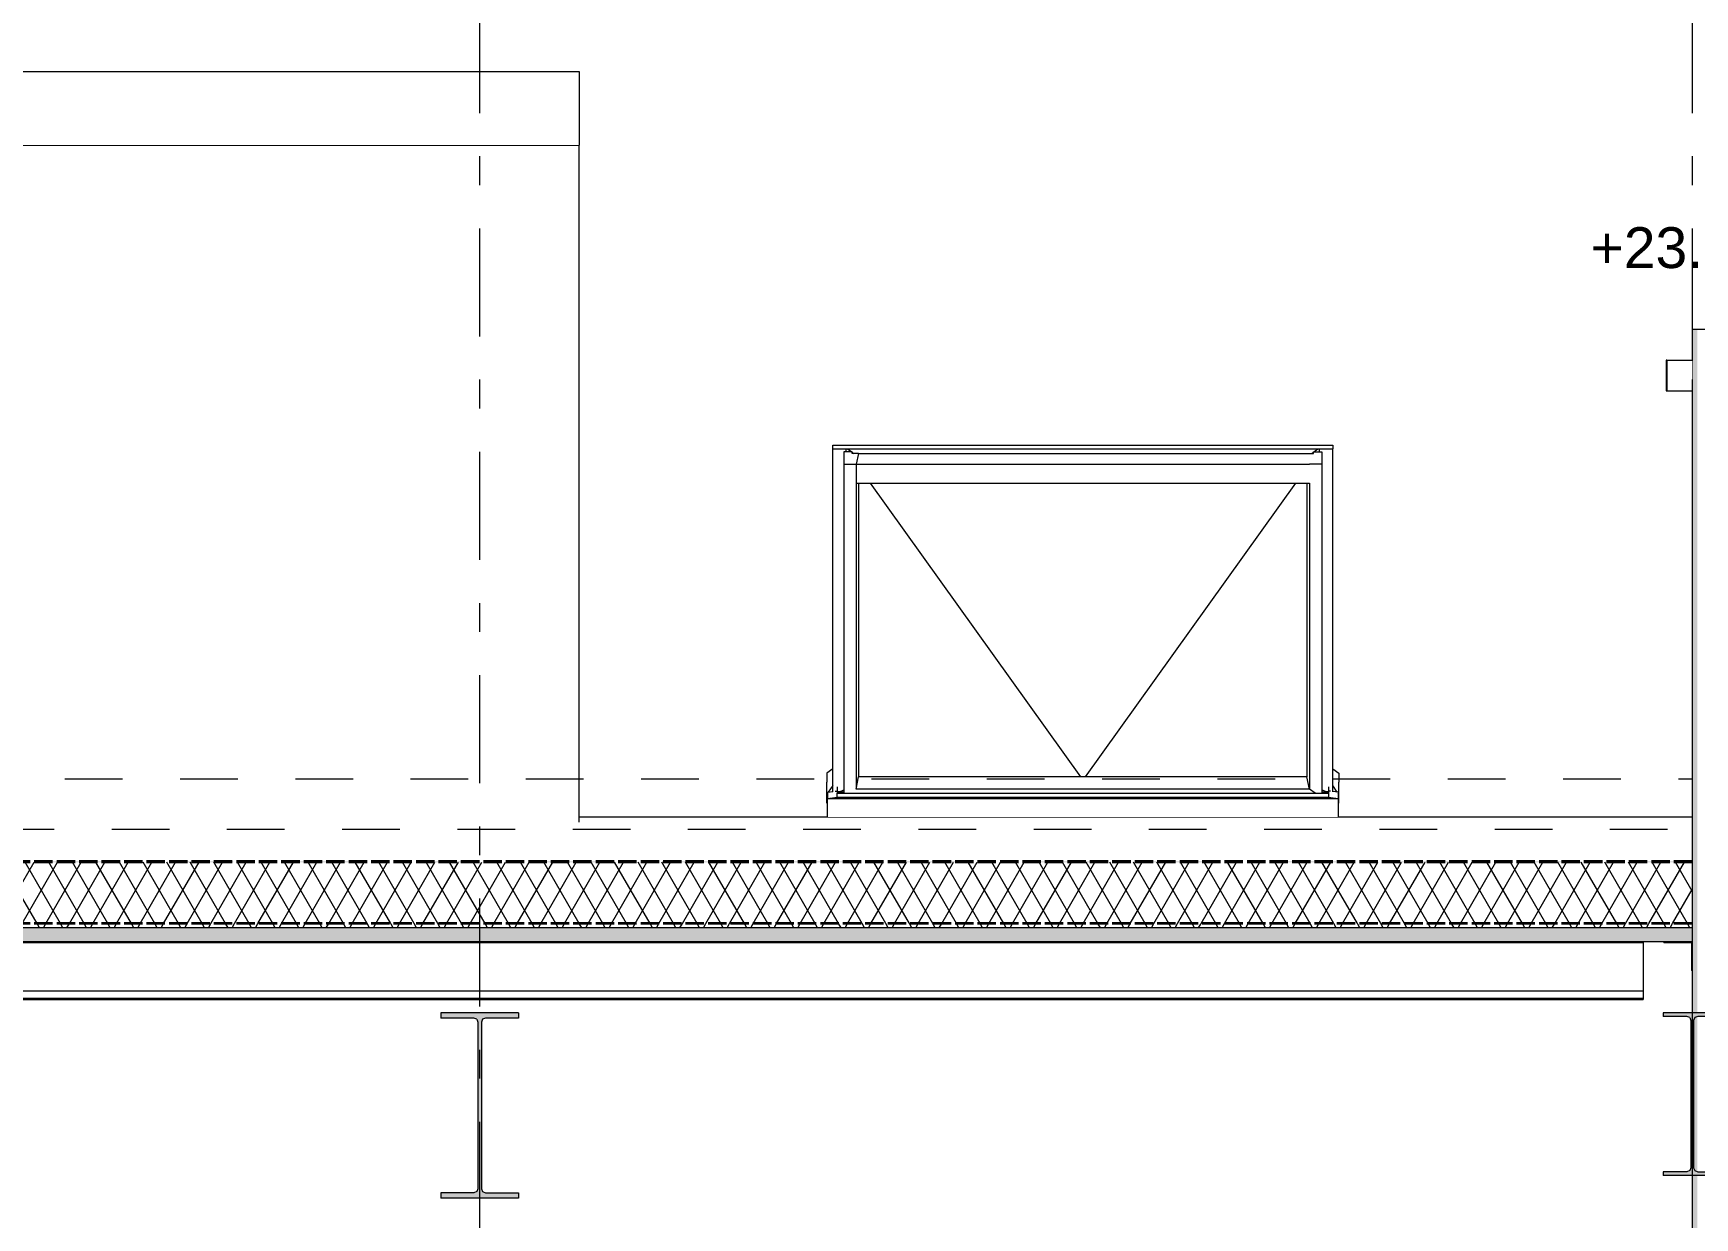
# Model space of a CAD drawing. Header units: millimetres. Extents: x -48147 to 1417267, y -496296 to 18123.
# Drawn here: x 1404883 to 1408952, y -476025 to -473125 of the extents above; entities that cross this region are included whole.
import ezdxf
from ezdxf.enums import TextEntityAlignment as Align

# ---------------------------------------------------------------- set-up
doc = ezdxf.new("R2010")
doc.units = ezdxf.units.MM
doc.header["$MEASUREMENT"] = 0
for name, pattern in [('Dashed', [2822.222233, 1411.111116, -1411.111116]), ('Double Dashed', [546.805537, 264.583325, -105.833328, 70.555556, -105.833328]), ('Hidden Line', [55, 45, -10]), ('Wipeout_Contour', [1000, 0, -1000])]:
    doc.linetypes.add(name, pattern=pattern)
for name, color, linetype, lineweight, true_color in [('0_Pen_No__105', 7, 'Continuous', 15, 0xa6a6a6), ('New_A-15-MG_Structural_Grid_Phase_2_Pen_No__222', 7, 'Continuous', 13, 0x65af33), ('New_A-20-M_Roof_Pen_No__149', 7, 'Continuous', 0, 0x2a2a2a), ('New_A-20-M_Roof_Pen_No__162', 7, 'Continuous', 0, 0xe47200), ('New_A-20-M_Roof_Pen_No__63', 7, 'Continuous', 20, 0x606060), ('New_A-20-M_Roof_Pen_No__81', 7, 'Continuous', 20, 0x6a6a6a), ('New_A-25-M_Wall_Ext_Pen_No__107', 7, 'Continuous', 15, 0xa6a6a6)]:
    doc.layers.add(name, color=color, linetype=linetype, lineweight=lineweight, true_color=true_color)
for name, color, linetype, lineweight in [('A-25-M_Wall_Int_Pen_No__2', 8, 'Continuous', 15), ('New_A-20-M_Floor_Slab_Pen_No__87', 8, 'Continuous', 20), ('New_A-20-M_Roof_Pen_No__193', 7, 'Continuous', 18), ('New_A-20-M_Roof_Pen_No__195', 7, 'Continuous', 35), ('New_A-20-M_Roof_Pen_No__4', 7, 'Continuous', 20), ('New_A-20-M_Roof_Pen_No__85', 8, 'Continuous', 20), ('New_A-20-M_Roof_Pen_No__92', 8, 'Continuous', 13), ('New_A-25-M_Wall_Ext_Pen_No__1', 7, 'Continuous', 13), ('New_A-95-D_Dim_Grid.Dim_Pen_No__1', 7, 'Continuous', 13), ('S-280-M_STRUCT_FRAME.IFC Import_Pen_No__1', 7, 'Continuous', 13), ('S-280-M_STRUCT_FRAME.IFC Import_Pen_No__160', 5, 'Continuous', 200), ('S-280-M_STRUCT_FRAME.IFC Import_Pen_No__90', 8, 'Continuous', 20)]:
    doc.layers.add(name, color=color, linetype=linetype, lineweight=lineweight)
for name, color, linetype in [('New_A-15-MG_Structural_Grid_Phase_2', 7, 'Continuous'), ('New_A-20-M_Floor_Slab', 7, 'Continuous'), ('New_A-20-M_Roof', 7, 'Continuous'), ('New_A-25-M_Wall_Ext', 7, 'Continuous'), ('New_A-95-D_Dim_Grid.Dim', 7, 'Continuous'), ('S-280-M_STRUCT_FRAME.IFC Import', 7, 'Continuous')]:
    doc.layers.add(name, color=color, linetype=linetype)
doc.styles.add('GENERATED_STYLE_1', font='')
doc.styles.add('GENERATED_STYLE_2', font='')
doc.styles.get('GENERATED_STYLE_1').set_extended_font_data('Arial')
doc.styles.get('GENERATED_STYLE_2').set_extended_font_data('Swis721 BT')
pattern_1 = [(60, (1376122.47, -491272.82), (-43.30127, 25), []), (120, (1376122.47, -491272.82), (43.30127, 25), [])]

# ---------------------------------------------------------------- blocks, each defined once
blk = doc.blocks.new('Section Elem_1_2', base_point=(1376122.5, -491272.8))
at = {"layer": 'New_A-25-M_Wall_Ext_Pen_No__107', "linetype": 'Continuous'}
blk.add_hatch(color=256, dxfattribs=at).paths.add_polyline_path([(1408958.4, -473849.6), (1408945.9, -473849.6), (1408945.9, -476072.8), (1408958.4, -476072.8)])
at = {"layer": 'New_A-25-M_Wall_Ext_Pen_No__1', "linetype": 'Continuous'}
for p, q in [((1408945.9, -473849.6), (1408945.9, -475152.2)), ((1408945.9, -475314.3), (1408945.9, -475349.3)), ((1408945.9, -475349.3), (1408945.9, -476072.8))]:
    blk.add_line(p, q, dxfattribs=at)
at = {"layer": 'New_A-25-M_Wall_Ext_Pen_No__1', "linetype": 'Continuous', "flags": 128}
blk.add_lwpolyline([(1409290.9, -473849.6), (1409286.4, -473849.6), (1409126.4, -473849.6), (1409120.4, -473849.6), (1409108.4, -473849.6), (1409105.4, -473849.6), (1408961.4, -473849.6), (1408958.4, -473849.6), (1408945.9, -473849.6)], dxfattribs=at)
blk = doc.blocks.new('Section Elem_180_2', base_point=(1376122.5, -491272.8))
at = {"color": 254, "linetype": 'Wipeout_Contour', "lineweight": 0, "ltscale": 11853100.42725727}
blk.add_wipeout([(1402756.3, -474207.4), (1402900.3, -474207.4), (1402900.3, -474282.2), (1402887.8, -474282.2), (1402887.8, -475055.7), (1406220.3, -475055.7), (1406220.3, -473398.3), (1402756.3, -473398.3)], dxfattribs=at).dxf.layer = 'New_A-20-M_Floor_Slab'
at = {"layer": 'New_A-20-M_Floor_Slab_Pen_No__87', "linetype": 'Continuous'}
for p, q in [((1402756.3, -473398.3), (1402756.3, -474207.4)), ((1402756.3, -473398.3), (1406220.3, -473398.3)), ((1406220.3, -475055.7), (1406220.3, -473398.3))]:
    blk.add_line(p, q, dxfattribs=at)
blk = doc.blocks.new('Section Elem_181_2', base_point=(1376122.5, -491272.8))
at = {"color": 254, "linetype": 'Wipeout_Contour', "lineweight": 0, "ltscale": 5928383.661750766}
blk.add_wipeout([(1402756.3, -473217.9), (1402756.3, -473398.3), (1406220.3, -473398.3), (1406220.3, -473217.9)], dxfattribs=at).dxf.layer = 'New_A-20-M_Roof'
at = {"layer": 'New_A-20-M_Roof_Pen_No__92', "linetype": 'Continuous'}
for p, q in [((1402756.3, -473217.9), (1406220.3, -473217.9)), ((1402756.3, -473398.3), (1402756.3, -473217.9)), ((1406220.3, -473217.9), (1406220.3, -473398.3))]:
    blk.add_line(p, q, dxfattribs=at)
blk = doc.blocks.new('*X301', base_point=(1376122.5, -491272.8))
at = {"layer": 'New_A-20-M_Roof_Pen_No__162', "linetype": 'Continuous'}
for points in [[(1405073.3, -475152.2), (1404923.3, -475152.2), (1404923.3, -475154.2), (1405073.3, -475154.2)], [(1405373.3, -475152.2), (1405223.3, -475152.2), (1405223.3, -475154.2), (1405373.3, -475154.2)], [(1405673.3, -475152.2), (1405523.3, -475152.2), (1405523.3, -475154.2), (1405673.3, -475154.2)], [(1405973.3, -475152.2), (1405823.3, -475152.2), (1405823.3, -475154.2), (1405973.3, -475154.2)], [(1406273.3, -475152.2), (1406123.3, -475152.2), (1406123.3, -475154.2), (1406273.3, -475154.2)], [(1406573.3, -475152.2), (1406423.3, -475152.2), (1406423.3, -475154.2), (1406573.3, -475154.2)], [(1406873.3, -475152.2), (1406723.3, -475152.2), (1406723.3, -475154.2), (1406873.3, -475154.2)], [(1407173.3, -475152.2), (1407023.3, -475152.2), (1407023.3, -475154.2), (1407173.3, -475154.2)], [(1407473.3, -475152.2), (1407323.3, -475152.2), (1407323.3, -475154.2), (1407473.3, -475154.2)], [(1407773.3, -475152.2), (1407623.3, -475152.2), (1407623.3, -475154.2), (1407773.3, -475154.2)], [(1408073.3, -475152.2), (1407923.3, -475152.2), (1407923.3, -475154.2), (1408073.3, -475154.2)], [(1408373.3, -475152.2), (1408223.3, -475152.2), (1408223.3, -475154.2), (1408373.3, -475154.2)], [(1408673.3, -475152.2), (1408523.3, -475152.2), (1408523.3, -475154.2), (1408673.3, -475154.2)], [(1408945.9, -475152.2), (1408823.3, -475152.2), (1408823.3, -475154.2), (1408945.9, -475154.2)]]:
    blk.add_hatch(color=256, dxfattribs=at).paths.add_polyline_path(points)
blk = doc.blocks.new('Section Elem_273_2', base_point=(1376122.5, -491272.8))
at = {"layer": 'New_A-20-M_Roof_Pen_No__4', "linetype": 'Continuous'}
for p, q in [((1408876.1, -475349.3), (1403735.2, -475349.3)), ((1408945.9, -475349.3), (1408876.1, -475349.3))]:
    blk.add_line(p, q, dxfattribs=at)
at = {"layer": 'New_A-20-M_Roof_Pen_No__92', "linetype": 'Continuous'}
blk.add_line((1406220.3, -475043.3), (1408945.9, -475043.3), dxfattribs=at)
at = {"color": 254, "linetype": 'Wipeout_Contour', "lineweight": 0, "ltscale": 5903494.911022261}
blk.add_wipeout([(1408945.9, -475154.2), (1408945.9, -475152.2), (1385633.6, -475152.2), (1385633.6, -475154.2)], dxfattribs=at).dxf.layer = 'New_A-20-M_Roof'
at = {"layer": 'New_A-20-M_Roof'}
blk.add_blockref('*X301', (1376122.5, -491272.8), dxfattribs=at)
at = {"color": 254, "linetype": 'Wipeout_Contour', "lineweight": 0, "ltscale": 5903592.810016843}
blk.add_wipeout([(1408945.9, -475304.3), (1408945.9, -475154.2), (1385633.6, -475154.2), (1385633.6, -475304.3)], dxfattribs=at).dxf.layer = 'New_A-20-M_Roof'
at = {"layer": 'New_A-20-M_Roof_Pen_No__85', "linetype": 'Continuous'}
h = blk.add_hatch(dxfattribs=at)
h.set_pattern_fill('Batt_Insulation_0002', color=256, style=0, pattern_type=2)
h.set_pattern_definition(pattern_1)
h.paths.add_polyline_path([(1408945.9, -475304.3), (1408945.9, -475154.2), (1385633.6, -475154.2), (1385633.6, -475304.3)])
at = {"layer": 'New_A-20-M_Roof_Pen_No__195', "linetype": 'Hidden Line'}
for p, q in [((1408945.9, -475152.2), (1385633.6, -475152.2)), ((1408945.9, -475154.2), (1385633.6, -475154.2))]:
    blk.add_line(p, q, dxfattribs=at)
at = {"color": 254, "linetype": 'Wipeout_Contour', "lineweight": 0, "ltscale": 5903695.862695197}
blk.add_wipeout([(1408945.9, -475314.3), (1408945.9, -475304.3), (1385633.6, -475304.3), (1385633.6, -475314.3)], dxfattribs=at).dxf.layer = 'New_A-20-M_Roof'
at = {"layer": 'New_A-20-M_Roof_Pen_No__81', "linetype": 'Continuous', "lineweight": 0, "true_color": 0x353535}
blk.add_hatch(color=250, dxfattribs=at).paths.add_polyline_path([(1385633.6, -475349.3), (1408945.9, -475349.3), (1408945.9, -475314.3), (1385633.6, -475314.3)])
at = {"layer": 'New_A-20-M_Roof_Pen_No__85', "linetype": 'Continuous'}
h = blk.add_hatch(dxfattribs=at)
h.set_pattern_fill('Batt_Insulation_0002', color=256, style=0, pattern_type=2)
h.set_pattern_definition(pattern_1)
h.paths.add_polyline_path([(1408945.9, -475314.3), (1408945.9, -475304.3), (1385633.6, -475304.3), (1385633.6, -475314.3)])
at = {"layer": 'New_A-20-M_Roof_Pen_No__149', "linetype": 'Continuous'}
blk.add_line((1408945.9, -475314.3), (1385633.6, -475314.3), dxfattribs=at)
at = {"layer": 'New_A-20-M_Roof_Pen_No__193', "linetype": 'Continuous', "flags": 128}
blk.add_lwpolyline([(1408945.9, -475152.2), (1408945.9, -475154.2), (1408945.9, -475304.3), (1408945.9, -475314.3)], dxfattribs=at)
at = {"layer": 'New_A-20-M_Roof_Pen_No__195', "linetype": 'Hidden Line'}
blk.add_line((1408945.9, -475304.3), (1385633.6, -475304.3), dxfattribs=at)
blk = doc.blocks.new('Section Elem_286_2', base_point=(1376122.5, -491272.8))
at = {"color": 254, "linetype": 'Wipeout_Contour', "lineweight": 0, "ltscale": 5939506.294667742}
blk.add_wipeout([(1406852.1, -474981.9), (1406852.1, -474985.1), (1406863.6, -474985.1), (1406863.6, -474982.1)], dxfattribs=at).dxf.layer = 'New_A-20-M_Roof'
at = {"color": 254, "linetype": 'Wipeout_Contour', "lineweight": 0, "ltscale": 5944022.291420233}
blk.add_wipeout([(1408043.6, -474985.1), (1408055.2, -474985.1), (1408055.2, -474981.9), (1408043.6, -474982.1)], dxfattribs=at).dxf.layer = 'New_A-20-M_Roof'
at = {"color": 254, "linetype": 'Wipeout_Contour', "lineweight": 0, "ltscale": 5939537.701144937}
blk.add_wipeout([(1406863.6, -474985.1), (1406868.6, -474985.1), (1406868.6, -474982.1), (1406863.6, -474982.1)], dxfattribs=at).dxf.layer = 'New_A-20-M_Roof'
at = {"color": 254, "linetype": 'Wipeout_Contour', "lineweight": 0, "ltscale": 5943990.945503393}
blk.add_wipeout([(1408043.6, -474982.1), (1408038.6, -474982.1), (1408038.6, -474985.1), (1408043.6, -474985.1)], dxfattribs=at).dxf.layer = 'New_A-20-M_Roof'
at = {"color": 254, "linetype": 'Wipeout_Contour', "lineweight": 0, "ltscale": 7424395.056106592}
blk.add_wipeout([(1406852.1, -474981.9), (1406863.6, -474982.1), (1406868.6, -474982.1), (1406868.6, -474981.8), (1406852.1, -474981.8)], dxfattribs=at).dxf.layer = 'New_A-20-M_Roof'
at = {"color": 254, "linetype": 'Wipeout_Contour', "lineweight": 0, "ltscale": 7430010.528657021}
blk.add_wipeout([(1408038.6, -474982.1), (1408043.6, -474982.1), (1408055.2, -474981.9), (1408055.2, -474981.8), (1408038.6, -474981.8)], dxfattribs=at).dxf.layer = 'New_A-20-M_Roof'
at = {"color": 254, "linetype": 'Wipeout_Contour', "lineweight": 0, "ltscale": 10394032.51093535}
blk.add_wipeout([(1406828.6, -474998.4), (1406852.1, -474995.1), (1406852.1, -474979.8), (1406847.3, -474980.4), (1406841.6, -474981.2), (1406841.6, -474981.1), (1406828.6, -474982.8)], dxfattribs=at).dxf.layer = 'New_A-20-M_Roof'
at = {"color": 254, "linetype": 'Wipeout_Contour', "lineweight": 0, "ltscale": 10402150.48583994}
blk.add_wipeout([(1408055.2, -474995.1), (1408078.6, -474998.4), (1408078.6, -474982.8), (1408065.6, -474981.1), (1408065.6, -474981.2), (1408060, -474980.4), (1408055.2, -474979.8)], dxfattribs=at).dxf.layer = 'New_A-20-M_Roof'
at = {"color": 254, "linetype": 'Wipeout_Contour', "lineweight": 0, "ltscale": 5941811.955859516}
blk.add_wipeout([(1406828.6, -474998.4), (1406828.6, -475043.3), (1408078.6, -475043.3), (1408078.6, -474998.4)], dxfattribs=at).dxf.layer = 'New_A-20-M_Roof'
at = {"color": 254, "linetype": 'Wipeout_Contour', "lineweight": 0, "ltscale": 5941781.125965971}
blk.add_wipeout([(1406828.6, -474998.4), (1408078.6, -474998.4), (1408055.2, -474995.1), (1406852.1, -474995.1)], dxfattribs=at).dxf.layer = 'New_A-20-M_Roof'
at = {"color": 254, "linetype": 'Wipeout_Contour', "lineweight": 0, "ltscale": 5941772.622378478}
blk.add_wipeout([(1406852.1, -474985.1), (1406852.1, -474995.1), (1408055.2, -474995.1), (1408055.2, -474985.1)], dxfattribs=at).dxf.layer = 'New_A-20-M_Roof'
at = {"color": 254, "linetype": 'Wipeout_Contour', "lineweight": 0, "ltscale": 5939172.762548276}
blk.add_wipeout([(1406904.6, -474225.7), (1406898.6, -474225.7), (1406898.6, -474975.5), (1406904.6, -474944.8)], dxfattribs=at).dxf.layer = 'New_A-20-M_Roof'
at = {"color": 254, "linetype": 'Wipeout_Contour', "lineweight": 0, "ltscale": 5943357.26889642}
blk.add_wipeout([(1408008.6, -474225.7), (1408002.6, -474225.7), (1408002.6, -474944.8), (1408008.6, -474975.5)], dxfattribs=at).dxf.layer = 'New_A-20-M_Roof'
at = {"color": 254, "linetype": 'Wipeout_Contour', "lineweight": 0, "ltscale": 7423990.845200769}
blk.add_wipeout([(1406898.6, -474179.6), (1406868.6, -474179.6), (1406868.6, -474985.1), (1406885, -474985.1), (1406898.6, -474975.5)], dxfattribs=at).dxf.layer = 'New_A-20-M_Roof'
at = {"color": 254, "linetype": 'Wipeout_Contour', "lineweight": 0, "ltscale": 7429389.509817423}
blk.add_wipeout([(1408038.6, -474179.6), (1408008.6, -474179.6), (1408008.6, -474975.5), (1408022.3, -474985.1), (1408038.6, -474985.1)], dxfattribs=at).dxf.layer = 'New_A-20-M_Roof'
at = {"color": 254, "linetype": 'Wipeout_Contour', "lineweight": 0, "ltscale": 8907843.049562825}
blk.add_wipeout([(1406898.6, -474179.6), (1406904.6, -474153.1), (1406888.6, -474153.1), (1406888.6, -474149.5), (1406868.6, -474149.5), (1406868.6, -474179.6)], dxfattribs=at).dxf.layer = 'New_A-20-M_Roof'
at = {"color": 254, "linetype": 'Wipeout_Contour', "lineweight": 0, "ltscale": 8914294.658109961}
blk.add_wipeout([(1408008.6, -474179.6), (1408038.6, -474179.6), (1408038.6, -474149.5), (1408018.6, -474149.5), (1408018.6, -474153.1), (1408002.6, -474153.1)], dxfattribs=at).dxf.layer = 'New_A-20-M_Roof'
at = {"color": 254, "linetype": 'Wipeout_Contour', "lineweight": 0, "ltscale": 5941734.40250339}
blk.add_wipeout([(1408002.6, -474944.8), (1406904.6, -474944.8), (1406898.6, -474975.5), (1408008.6, -474975.5)], dxfattribs=at).dxf.layer = 'New_A-20-M_Roof'
at = {"color": 254, "linetype": 'Wipeout_Contour', "lineweight": 0, "ltscale": 5940766.230895475}
blk.add_wipeout([(1406898.6, -474179.6), (1406898.6, -474225.7), (1408008.6, -474225.7), (1408008.6, -474179.6)], dxfattribs=at).dxf.layer = 'New_A-20-M_Roof'
at = {"color": 254, "linetype": 'Wipeout_Contour', "lineweight": 0, "ltscale": 5941760.12209069}
blk.add_wipeout([(1406898.6, -474975.5), (1406885, -474985.1), (1408022.3, -474985.1), (1408008.6, -474975.5)], dxfattribs=at).dxf.layer = 'New_A-20-M_Roof'
at = {"layer": 'New_A-20-M_Roof_Pen_No__63', "linetype": 'Continuous'}
blk.add_line((1408008.6, -474975.5), (1406898.6, -474975.5), dxfattribs=at)
at = {"color": 254, "linetype": 'Wipeout_Contour', "lineweight": 0, "ltscale": 14847688.42570511}
blk.add_wipeout([(1406874.1, -474142.3), (1406841.6, -474142.3), (1406841.6, -474981.2), (1406847.3, -474980.4), (1406852.1, -474979.8), (1406852.1, -474981.8), (1406858.1, -474981.8), (1406868.6, -474976.5), (1406868.6, -474149.5), (1406874.1, -474149.5)], dxfattribs=at).dxf.layer = 'New_A-20-M_Roof'
at = {"color": 254, "linetype": 'Wipeout_Contour', "lineweight": 0, "ltscale": 5940719.891160304}
blk.add_wipeout([(1406898.6, -474179.6), (1408008.6, -474179.6), (1408002.6, -474153.1), (1406904.6, -474153.1)], dxfattribs=at).dxf.layer = 'New_A-20-M_Roof'
at = {"color": 254, "linetype": 'Wipeout_Contour', "lineweight": 0, "ltscale": 14858979.96532489}
blk.add_wipeout([(1408065.6, -474142.3), (1408033.2, -474142.3), (1408033.2, -474149.5), (1408038.6, -474149.5), (1408038.6, -474976.5), (1408049.2, -474981.8), (1408055.2, -474981.8), (1408055.2, -474979.8), (1408060, -474980.4), (1408065.6, -474981.2)], dxfattribs=at).dxf.layer = 'New_A-20-M_Roof'
at = {"color": 254, "linetype": 'Wipeout_Contour', "lineweight": 0, "ltscale": 5941255.21922916}
blk.add_wipeout([(1408002.6, -474225.7), (1406904.6, -474225.7), (1406904.6, -474944.8), (1408002.6, -474944.8)], dxfattribs=at).dxf.layer = 'New_A-20-M_Roof'
at = {"layer": 'New_A-20-M_Roof_Pen_No__63', "linetype": 'Continuous'}
for p, q in [((1406868.6, -474179.6), (1406898.6, -474179.6)), ((1406898.6, -474179.6), (1406898.6, -474225.7)), ((1406898.6, -474179.6), (1408008.6, -474179.6)), ((1408038.6, -474179.6), (1408008.6, -474179.6)), ((1406898.6, -474225.7), (1406898.6, -474975.5)), ((1406898.6, -474225.7), (1408008.6, -474225.7)), ((1406904.6, -474225.7), (1406904.6, -474944.8)), ((1406933.1, -474225.7), (1407448.2, -474944.9)), ((1407974.2, -474225.7), (1407459.1, -474944.9)), ((1408002.6, -474225.7), (1408002.6, -474944.8)), ((1408008.6, -474225.7), (1408008.6, -474975.5)), ((1406898.6, -474975.5), (1406904.6, -474944.8)), ((1408002.6, -474944.8), (1406904.6, -474944.8)), ((1408008.6, -474975.5), (1408002.6, -474944.8))]:
    blk.add_line(p, q, dxfattribs=at)
at = {"color": 254, "linetype": 'Wipeout_Contour', "lineweight": 0, "ltscale": 5938514.404097507}
blk.add_wipeout([(1406874.1, -474142.3), (1406874.1, -474149.5), (1406888.1, -474149.5), (1406877.8, -474142.3)], dxfattribs=at).dxf.layer = 'New_A-20-M_Roof'
at = {"color": 254, "linetype": 'Wipeout_Contour', "lineweight": 0, "ltscale": 4457127.819797605}
blk.add_wipeout([(1408018.6, -474149.9), (1408014, -474153.1), (1408018.6, -474153.1)], dxfattribs=at).dxf.layer = 'New_A-20-M_Roof'
at = {"color": 254, "linetype": 'Wipeout_Contour', "lineweight": 0, "ltscale": 4454547.674006382}
blk.add_wipeout([(1406826.6, -474987.9), (1406828.6, -474987.9), (1406828.6, -474985)], dxfattribs=at).dxf.layer = 'New_A-20-M_Roof'
at = {"color": 254, "linetype": 'Wipeout_Contour', "lineweight": 0, "ltscale": 4457993.319075628}
blk.add_wipeout([(1408038.6, -474981.8), (1408049.2, -474981.8), (1408038.6, -474976.5)], dxfattribs=at).dxf.layer = 'New_A-20-M_Roof'
at = {"layer": 'New_A-20-M_Roof_Pen_No__63', "linetype": 'Continuous'}
for p, q in [((1408038.6, -474179.6), (1408038.6, -474985.1)), ((1408022.3, -474985.1), (1408008.6, -474975.5)), ((1408038.6, -474982.1), (1408043.6, -474982.1)), ((1408043.6, -474982.1), (1408043.6, -474985.1))]:
    blk.add_line(p, q, dxfattribs=at)
at = {"color": 254, "linetype": 'Wipeout_Contour', "lineweight": 0, "ltscale": 4453924.911272468}
blk.add_wipeout([(1406888.6, -474153.1), (1406893.3, -474153.1), (1406888.6, -474149.9)], dxfattribs=at).dxf.layer = 'New_A-20-M_Roof'
at = {"color": 254, "linetype": 'Wipeout_Contour', "lineweight": 0, "ltscale": 5942873.212546656}
blk.add_wipeout([(1408029.5, -474142.3), (1408019.2, -474149.5), (1408033.2, -474149.5), (1408033.2, -474142.3)], dxfattribs=at).dxf.layer = 'New_A-20-M_Roof'
at = {"color": 254, "linetype": 'Wipeout_Contour', "lineweight": 0, "ltscale": 4454566.097915743}
blk.add_wipeout([(1406830.4, -474982.6), (1406841.6, -474981.1), (1406841.6, -474966.6)], dxfattribs=at).dxf.layer = 'New_A-20-M_Roof'
at = {"color": 254, "linetype": 'Wipeout_Contour', "lineweight": 0, "ltscale": 4458067.59190836}
blk.add_wipeout([(1408065.6, -474966.6), (1408065.6, -474981.1), (1408076.9, -474982.6)], dxfattribs=at).dxf.layer = 'New_A-20-M_Roof'
at = {"color": 254, "linetype": 'Wipeout_Contour', "lineweight": 0, "ltscale": 5940683.493276623}
blk.add_wipeout([(1406841.6, -474133.4), (1406841.6, -474142.3), (1408065.6, -474142.3), (1408065.6, -474133.4)], dxfattribs=at).dxf.layer = 'New_A-20-M_Roof'
at = {"color": 254, "linetype": 'Wipeout_Contour', "lineweight": 0, "ltscale": 7424264.148120964}
blk.add_wipeout([(1406828.6, -474987.9), (1406826.6, -474987.9), (1406826.6, -475009.3), (1406828.6, -475009.3), (1406828.6, -474998.4)], dxfattribs=at).dxf.layer = 'New_A-20-M_Roof'
at = {"color": 254, "linetype": 'Wipeout_Contour', "lineweight": 0, "ltscale": 4454646.63907055}
blk.add_wipeout([(1406858.1, -474981.8), (1406868.6, -474981.8), (1406868.6, -474976.5)], dxfattribs=at).dxf.layer = 'New_A-20-M_Roof'
at = {"color": 254, "linetype": 'Wipeout_Contour', "lineweight": 0, "ltscale": 4458105.52929715}
blk.add_wipeout([(1408080.6, -474987.9), (1408078.6, -474985), (1408078.6, -474987.9)], dxfattribs=at).dxf.layer = 'New_A-20-M_Roof'
at = {"layer": 'New_A-20-M_Roof_Pen_No__63', "linetype": 'Continuous'}
for p, q in [((1406841.6, -474142.3), (1406841.6, -474133.4)), ((1408065.6, -474133.4), (1408065.6, -474142.3)), ((1406868.6, -474179.6), (1406868.6, -474985.1)), ((1406863.6, -474982.1), (1406863.6, -474985.1)), ((1406863.6, -474982.1), (1406868.6, -474982.1)), ((1406828.6, -475009.3), (1406826.6, -475009.3))]:
    blk.add_line(p, q, dxfattribs=at)
at = {"color": 254, "linetype": 'Wipeout_Contour', "lineweight": 0, "ltscale": 16337439.99887741}
blk.add_wipeout([(1406877.8, -474142.3), (1406888.1, -474149.5), (1406888.6, -474149.5), (1406888.6, -474149.9), (1406893.3, -474153.1), (1408002.6, -474153.1), (1408014, -474153.1), (1408018.6, -474149.9), (1408018.6, -474149.5), (1408019.2, -474149.5), (1408029.5, -474142.3)], dxfattribs=at).dxf.layer = 'New_A-20-M_Roof'
at = {"color": 254, "linetype": 'Wipeout_Contour', "lineweight": 0, "ltscale": 10393928.13163675}
blk.add_wipeout([(1406826.6, -474936.2), (1406826.6, -474987.9), (1406828.6, -474985), (1406828.6, -474982.8), (1406830.4, -474982.6), (1406841.6, -474966.6), (1406841.6, -474925.4)], dxfattribs=at).dxf.layer = 'New_A-20-M_Roof'
at = {"color": 254, "linetype": 'Wipeout_Contour', "lineweight": 0, "ltscale": 7430194.523966638}
blk.add_wipeout([(1408078.6, -474987.9), (1408078.6, -474998.4), (1408078.6, -475009.3), (1408080.6, -475009.3), (1408080.6, -474987.9)], dxfattribs=at).dxf.layer = 'New_A-20-M_Roof'
at = {"layer": 'New_A-20-M_Roof_Pen_No__63', "linetype": 'Continuous'}
for p, q in [((1406841.6, -474133.4), (1408065.6, -474133.4)), ((1406841.6, -474981.4), (1406841.6, -474142.3)), ((1406841.6, -474142.3), (1408065.6, -474142.3)), ((1406888.6, -474149.5), (1406868.6, -474149.5)), ((1406868.6, -474149.5), (1406868.6, -474179.6)), ((1406874.1, -474149.5), (1406874.1, -474142.3)), ((1406877.8, -474142.3), (1406888.1, -474149.5)), ((1406888.6, -474153.1), (1406888.6, -474149.5)), ((1406888.6, -474149.9), (1406893.3, -474153.1)), ((1406904.6, -474153.1), (1406888.6, -474153.1)), ((1406904.6, -474153.1), (1406898.6, -474179.6)), ((1406904.6, -474153.1), (1408002.6, -474153.1)), ((1408002.6, -474153.1), (1408018.6, -474153.1)), ((1408014, -474153.1), (1408018.6, -474149.9)), ((1408018.6, -474153.1), (1408018.6, -474149.5)), ((1408018.6, -474149.5), (1408038.6, -474149.5)), ((1408019.2, -474149.5), (1408029.5, -474142.3)), ((1408033.2, -474149.5), (1408033.2, -474142.3)), ((1408038.6, -474149.5), (1408038.6, -474179.6)), ((1406841.6, -474925.4), (1406826.6, -474936.2)), ((1406826.6, -474936.2), (1406826.6, -474957.7)), ((1406826.6, -475009.3), (1406826.6, -474957.7)), ((1406828.6, -474985), (1406826.6, -474987.9)), ((1406828.6, -474987.9), (1406826.6, -474987.9)), ((1406828.6, -474982.8), (1406841.6, -474981.1)), ((1406828.6, -474982.8), (1406828.6, -474998.4)), ((1406841.6, -474966.6), (1406830.4, -474982.6)), ((1406847.2, -474980.4), (1406852.1, -474979.8)), ((1406852.1, -474969.9), (1406852.1, -474985.1)), ((1406852.1, -474979.8), (1406852.1, -474985.1)), ((1406852.1, -474981.8), (1406868.6, -474981.8)), ((1406863.6, -474982.1), (1406852.1, -474981.9)), ((1406852.1, -474995.1), (1406852.1, -474985.1)), ((1406858.1, -474981.8), (1406868.6, -474976.5)), ((1406828.6, -474998.4), (1406852.1, -474995.1)), ((1406828.6, -475043.3), (1406828.6, -474998.4)), ((1408080.6, -475009.3), (1408078.6, -475009.3))]:
    blk.add_line(p, q, dxfattribs=at)
at = {"color": 254, "linetype": 'Wipeout_Contour', "lineweight": 0, "ltscale": 10402171.9127846}
blk.add_wipeout([(1408080.6, -474936.2), (1408065.6, -474925.4), (1408065.6, -474966.6), (1408076.9, -474982.6), (1408078.6, -474982.8), (1408078.6, -474985), (1408080.6, -474987.9)], dxfattribs=at).dxf.layer = 'New_A-20-M_Roof'
at = {"layer": 'New_A-20-M_Roof_Pen_No__63', "linetype": 'Continuous'}
for p, q in [((1408065.6, -474981.4), (1408065.6, -474142.3)), ((1408065.6, -474925.4), (1408080.6, -474936.2)), ((1408080.6, -474936.2), (1408080.6, -474957.7)), ((1406852.1, -474985.1), (1408055.2, -474985.1)), ((1408049.2, -474981.8), (1408038.6, -474976.5)), ((1408038.6, -474981.8), (1408055.2, -474981.8)), ((1408055.2, -474981.9), (1408043.6, -474982.1)), ((1408055.2, -474969.9), (1408055.2, -474985.1)), ((1408060.1, -474980.4), (1408055.2, -474979.8)), ((1408055.2, -474979.8), (1408055.2, -474985.1)), ((1408055.2, -474985.1), (1408055.2, -474995.1)), ((1408076.9, -474982.6), (1408065.6, -474966.6)), ((1408078.6, -474982.8), (1408065.6, -474981.1)), ((1408078.6, -474982.8), (1408078.6, -474998.4)), ((1408080.6, -474987.9), (1408078.6, -474985)), ((1408080.6, -474987.9), (1408078.6, -474987.9)), ((1408080.6, -475009.3), (1408080.6, -474957.7)), ((1406828.6, -474998.4), (1408078.6, -474998.4)), ((1406852.1, -474995.1), (1408055.2, -474995.1)), ((1408055.2, -474995.1), (1408078.6, -474998.4)), ((1408078.6, -474998.4), (1408078.6, -475043.3))]:
    blk.add_line(p, q, dxfattribs=at)
blk = doc.blocks.new('Section Elem_548_2', base_point=(1376122.5, -491272.8))
at = {"layer": 'S-280-M_STRUCT_FRAME.IFC Import_Pen_No__160', "linetype": 'Continuous', "lineweight": 0, "true_color": 0x00007f}
blk.add_hatch(color=176, dxfattribs=at).paths.add_polyline_path([(1408876.1, -475349.3), (1408876.1, -475351.3), (1408944.1, -475351.3), (1408944.1, -475419.3), (1408946.1, -475419.3), (1408946.1, -475349.3)])
at = {"layer": 'S-280-M_STRUCT_FRAME.IFC Import_Pen_No__1', "linetype": 'Continuous'}
for p, q in [((1408876.1, -475349.3), (1408876.1, -475351.3)), ((1408944.1, -475351.3), (1408876.1, -475351.3)), ((1408944.1, -475351.3), (1408944.1, -475419.3)), ((1408946.1, -475349.3), (1408945.9, -475349.3)), ((1408946.1, -475349.3), (1408946.1, -475419.3)), ((1408946.1, -475419.3), (1408944.1, -475419.3))]:
    blk.add_line(p, q, dxfattribs=at)
blk = doc.blocks.new('Section Elem_557_2', base_point=(1376122.5, -491272.8))
at = {"layer": 'S-280-M_STRUCT_FRAME.IFC Import_Pen_No__160', "linetype": 'Continuous', "lineweight": 0, "true_color": 0x00007f}
blk.add_hatch(color=176, dxfattribs=at).paths.add_polyline_path([(1408875.2, -475920.8), (1409017, -475920.8), (1409017, -475912.2), (1408959.5, -475912.2), (1408952.2, -475909.2), (1408949.3, -475902), (1408949.3, -475541.6), (1408952.2, -475534.4), (1408959.5, -475531.4), (1409017, -475531.4), (1409017, -475522.8), (1408875.2, -475522.8), (1408875.2, -475531.4), (1408932.7, -475531.4), (1408939.9, -475534.4), (1408942.9, -475541.6), (1408942.9, -475902), (1408939.9, -475909.2), (1408932.7, -475912.2), (1408875.2, -475912.2)])
at = {"layer": 'S-280-M_STRUCT_FRAME.IFC Import_Pen_No__1', "linetype": 'Continuous'}
for p, q in [((1408875.2, -475522.8), (1408875.2, -475531.4)), ((1409017, -475522.8), (1408875.2, -475522.8)), ((1409017, -475522.8), (1409017, -475531.4)), ((1408875.2, -475912.2), (1408875.2, -475920.8)), ((1409017, -475920.8), (1408875.2, -475920.8)), ((1409017, -475912.2), (1409017, -475920.8))]:
    blk.add_line(p, q, dxfattribs=at)
at = {"layer": 'S-280-M_STRUCT_FRAME.IFC Import_Pen_No__1', "linetype": 'Continuous', "flags": 128}
for points in [[(1408939.9, -475534.4), (1408932.7, -475531.4), (1408875.2, -475531.4)], [(1408939.9, -475534.4), (1408942.9, -475541.6), (1408942.9, -475902), (1408939.9, -475909.2)], [(1408952.2, -475534.4), (1408949.3, -475541.6), (1408949.3, -475902), (1408952.2, -475909.2)], [(1409017, -475531.4), (1408959.5, -475531.4), (1408952.2, -475534.4)], [(1408939.9, -475909.2), (1408932.7, -475912.2), (1408875.2, -475912.2)], [(1408952.2, -475909.2), (1408959.5, -475912.2), (1409017, -475912.2)]]:
    blk.add_lwpolyline(points, dxfattribs=at)
blk = doc.blocks.new('Section Elem_564_2', base_point=(1376122.5, -491272.8))
at = {"layer": 'S-280-M_STRUCT_FRAME.IFC Import_Pen_No__160', "linetype": 'Continuous', "lineweight": 0, "true_color": 0x00007f}
blk.add_hatch(color=176, dxfattribs=at).paths.add_polyline_path([(1405881.8, -475976.2), (1406071.7, -475976.2), (1406071.7, -475963.5), (1405991.2, -475963.5), (1405983.9, -475960.5), (1405981, -475953.3), (1405981, -475545.7), (1405983.9, -475538.5), (1405991.2, -475535.5), (1406071.7, -475535.5), (1406071.7, -475522.8), (1405881.8, -475522.8), (1405881.8, -475535.5), (1405962.3, -475535.5), (1405969.5, -475538.5), (1405972.5, -475545.7), (1405972.5, -475953.3), (1405969.5, -475960.5), (1405962.3, -475963.5), (1405881.8, -475963.5)])
at = {"layer": 'S-280-M_STRUCT_FRAME.IFC Import_Pen_No__1', "linetype": 'Continuous'}
for p, q in [((1405881.8, -475522.8), (1405881.8, -475535.5)), ((1406071.7, -475522.8), (1405881.8, -475522.8)), ((1406071.7, -475522.8), (1406071.7, -475535.5)), ((1405881.8, -475963.5), (1405881.8, -475976.2)), ((1406071.7, -475963.5), (1406071.7, -475976.2)), ((1406071.7, -475976.2), (1405881.8, -475976.2))]:
    blk.add_line(p, q, dxfattribs=at)
at = {"layer": 'S-280-M_STRUCT_FRAME.IFC Import_Pen_No__1', "linetype": 'Continuous', "flags": 128}
for points in [[(1405969.5, -475538.5), (1405962.3, -475535.5), (1405881.8, -475535.5)], [(1405969.5, -475538.5), (1405972.5, -475545.7), (1405972.5, -475953.3), (1405969.5, -475960.5)], [(1405983.9, -475538.5), (1405981, -475545.7), (1405981, -475953.3), (1405983.9, -475960.5)], [(1406071.7, -475535.5), (1405991.2, -475535.5), (1405983.9, -475538.5)], [(1405969.5, -475960.5), (1405962.3, -475963.5), (1405881.8, -475963.5)], [(1405983.9, -475960.5), (1405991.2, -475963.5), (1406071.7, -475963.5)]]:
    blk.add_lwpolyline(points, dxfattribs=at)
blk = doc.blocks.new('Section Elem_606_2', base_point=(1376122.5, -491272.8))
at = {"color": 254, "linetype": 'Wipeout_Contour', "lineweight": 0, "ltscale": 5945876.679267697}
blk.add_wipeout([(1408881.8, -473999.8), (1408883.5, -473999.8), (1408883.5, -473924.8), (1408881.8, -473924.8)], dxfattribs=at).dxf.layer = 'S-280-M_STRUCT_FRAME.IFC Import'
at = {"layer": 'S-280-M_STRUCT_FRAME.IFC Import_Pen_No__90', "linetype": 'Continuous'}
for p, q in [((1408881.8, -473924.8), (1408881.8, -473999.8)), ((1408883.5, -473924.8), (1408881.8, -473924.8)), ((1408881.8, -473999.8), (1408883.5, -473999.8))]:
    blk.add_line(p, q, dxfattribs=at)
blk = doc.blocks.new('Section Elem_613_2', base_point=(1376122.5, -491272.8))
at = {"color": 254, "linetype": 'Wipeout_Contour', "lineweight": 0, "ltscale": 5945998.083617437}
blk.add_wipeout([(1408883.5, -473999.8), (1408945.9, -473999.8), (1408945.9, -473924.8), (1408883.5, -473924.8)], dxfattribs=at).dxf.layer = 'S-280-M_STRUCT_FRAME.IFC Import'
at = {"layer": 'S-280-M_STRUCT_FRAME.IFC Import_Pen_No__90', "linetype": 'Continuous'}
for p, q in [((1408883.5, -473924.8), (1408883.5, -473999.8)), ((1408883.5, -473924.8), (1408945.9, -473924.8)), ((1408883.5, -473999.8), (1408945.9, -473999.8))]:
    blk.add_line(p, q, dxfattribs=at)
blk = doc.blocks.new('Section Elem_780_2', base_point=(1376122.5, -491272.8))
at = {"color": 254, "linetype": 'Wipeout_Contour', "lineweight": 0, "ltscale": 5937788.522416453}
blk.add_wipeout([(1408826, -475349.3), (1403735.2, -475349.3), (1403735.2, -475350.5), (1408826, -475350.5)], dxfattribs=at).dxf.layer = 'S-280-M_STRUCT_FRAME.IFC Import'
at = {"color": 254, "linetype": 'Wipeout_Contour', "lineweight": 0, "ltscale": 5937967.369366111}
blk.add_wipeout([(1408826, -475489.1), (1403735.2, -475489.1), (1403735.2, -475490), (1408826, -475490)], dxfattribs=at).dxf.layer = 'S-280-M_STRUCT_FRAME.IFC Import'
at = {"color": 254, "linetype": 'Wipeout_Contour', "lineweight": 0, "ltscale": 5937965.345304314}
blk.add_wipeout([(1403735.2, -475486.8), (1403735.2, -475489.1), (1408826, -475489.1), (1408826, -475486.8)], dxfattribs=at).dxf.layer = 'S-280-M_STRUCT_FRAME.IFC Import'
at = {"color": 254, "linetype": 'Wipeout_Contour', "lineweight": 0, "ltscale": 5937865.210718678}
blk.add_wipeout([(1403735.2, -475350.5), (1403735.2, -475469), (1408826, -475469), (1408826, -475350.5)], dxfattribs=at).dxf.layer = 'S-280-M_STRUCT_FRAME.IFC Import'
at = {"layer": 'S-280-M_STRUCT_FRAME.IFC Import_Pen_No__90', "linetype": 'Continuous'}
for p in [(1403735.2, -475350.5), (1408826, -475349.3)]:
    blk.add_line(p, (1408826, -475350.5), dxfattribs=at)
at = {"color": 254, "linetype": 'Wipeout_Contour', "lineweight": 0, "ltscale": 5937952.501856775}
blk.add_wipeout([(1408826, -475469), (1403735.2, -475469), (1403735.2, -475486.8), (1408826, -475486.8)], dxfattribs=at).dxf.layer = 'S-280-M_STRUCT_FRAME.IFC Import'
at = {"layer": 'S-280-M_STRUCT_FRAME.IFC Import_Pen_No__90', "linetype": 'Continuous'}
for p, q in [((1408826, -475350.5), (1408826, -475469)), ((1403735.2, -475469), (1408826, -475469)), ((1403735.2, -475469), (1408826, -475469)), ((1408826, -475469), (1408826, -475486.8)), ((1403735.2, -475486.8), (1408826, -475486.8)), ((1403735.2, -475490), (1408826, -475490)), ((1408826, -475486.8), (1408826, -475489.1)), ((1408826, -475489.1), (1408826, -475490))]:
    blk.add_line(p, q, dxfattribs=at)
blk = doc.blocks.new('Standard grid marker[8]_2', base_point=(1405976.5, -469868.2))
at = {"layer": 'New_A-15-MG_Structural_Grid_Phase_2_Pen_No__222', "linetype": 'Double Dashed'}
blk.add_line((1405976.5, -470868.2), (1405976.5, -494272.8), dxfattribs=at)
at = {"layer": 'New_A-15-MG_Structural_Grid_Phase_2_Pen_No__222', "style": 'GENERATED_STYLE_2'}
for tag, p in [('AC_MarkerText_1_0', (1405976.5, -469600)), ('AC_MarkerText_1_1', (1405976.5, -495504.6))]:
    blk.add_attdef(tag, text='', height=175, rotation=360, dxfattribs=at).set_placement(p, align=Align.MIDDLE_CENTER)
blk = doc.blocks.new('Standard grid marker[9]_2', base_point=(1408945.9, -469868.2))
at = {"layer": 'New_A-15-MG_Structural_Grid_Phase_2_Pen_No__222', "linetype": 'Double Dashed'}
blk.add_line((1408945.9, -470868.2), (1408945.9, -494272.8), dxfattribs=at)
at = {"layer": 'New_A-15-MG_Structural_Grid_Phase_2_Pen_No__222', "style": 'GENERATED_STYLE_2'}
for tag, p in [('AC_MarkerText_1_0', (1408945.9, -469600)), ('AC_MarkerText_1_1', (1408945.9, -495504.6))]:
    blk.add_attdef(tag, text='', height=175, rotation=360, dxfattribs=at).set_placement(p, align=Align.MIDDLE_CENTER)
blk = doc.blocks.new('Dimension_3_2', base_point=(1409205.8, -473849.6))
at = {"layer": 'New_A-95-D_Dim_Grid.Dim_Pen_No__1', "linetype": 'Continuous'}
for p, q in [((1409205.8, -473849.6), (1409105.8, -473749.6)), ((1409105.8, -473749.6), (1409305.8, -473749.6)), ((1409305.8, -473749.6), (1409205.8, -473849.6)), ((1409205.8, -473849.6), (1408995.9, -473849.6)), ((1409205.8, -473849.6), (1409280.8, -473849.6))]:
    blk.add_line(p, q, dxfattribs=at)
at = {"layer": 'New_A-95-D_Dim_Grid.Dim_Pen_No__1', "insert": (1408696.8, -473729.6), "char_height": 100, "attachment_point": 7, "style": 'GENERATED_STYLE_1'}
blk.add_mtext('\\A1;{\\fArial|b0|i0|c0|p34;+23.210 Parapet}', dxfattribs=at)
blk = doc.blocks.new('S-25 Building Section_STORY_MARKER', base_point=(1376122.5, -491272.8))
at = {"layer": '0_Pen_No__105', "linetype": 'Dashed', "ltscale": 0.1}
blk.add_line((1357662.3, -475072.8), (1413604.9, -475072.8), dxfattribs=at)

msp = doc.modelspace()

# ---------------------------------------------------------------- block references
at = {"layer": 'New_A-20-M_Floor_Slab'}
msp.add_blockref('Section Elem_180_2', (1376122.5, -491272.8), dxfattribs=at)
at = {"layer": 'New_A-25-M_Wall_Ext'}
msp.add_blockref('Section Elem_1_2', (1376122.5, -491272.8), dxfattribs=at)
at = {"layer": 'S-280-M_STRUCT_FRAME.IFC Import'}
for name in ['Section Elem_606_2', 'Section Elem_564_2']:
    msp.add_blockref(name, (1376122.5, -491272.8), dxfattribs=at)

# ---------------------------------------------------------------- next in the draw order: block references
at = {"layer": 'New_A-20-M_Roof'}
for name in ['Section Elem_181_2', 'Section Elem_273_2']:
    msp.add_blockref(name, (1376122.5, -491272.8), dxfattribs=at)
at = {"layer": 'New_A-95-D_Dim_Grid.Dim', "linetype": 'Continuous'}
msp.add_blockref('Dimension_3_2', (1409205.8, -473849.6), dxfattribs=at)
at = {"layer": 'S-280-M_STRUCT_FRAME.IFC Import'}
for name in ['Section Elem_613_2', 'Section Elem_557_2']:
    msp.add_blockref(name, (1376122.5, -491272.8), dxfattribs=at)

# ---------------------------------------------------------------- next in the draw order: block references
at = {"layer": 'New_A-20-M_Roof'}
msp.add_blockref('Section Elem_286_2', (1376122.5, -491272.8), dxfattribs=at)
at = {"layer": 'S-280-M_STRUCT_FRAME.IFC Import'}
for name in ['Section Elem_780_2', 'Section Elem_548_2']:
    msp.add_blockref(name, (1376122.5, -491272.8), dxfattribs=at)

# ---------------------------------------------------------------- next in the draw order: linework, layer by layer
at = {"layer": 'A-25-M_Wall_Int_Pen_No__2', "linetype": 'Dashed', "ltscale": 0.1}
msp.add_line((1360652.1, -474950), (1408945.9, -474950), dxfattribs=at)

# ---------------------------------------------------------------- next in the draw order: block references
at = {"layer": 'New_A-15-MG_Structural_Grid_Phase_2', "color": 8, "linetype": 'Continuous', "lineweight": 15}
for name, p in [('Standard grid marker[8]_2', (1405976.5, -469868.2)), ('Standard grid marker[9]_2', (1408945.9, -469868.2))]:
    msp.add_blockref(name, p, dxfattribs=at)

# ---------------------------------------------------------------- next in the draw order: block references
at = {"linetype": 'Continuous', "lineweight": 0}
msp.add_blockref('S-25 Building Section_STORY_MARKER', (1376122.5, -491272.8), dxfattribs=at)

doc.saveas('drawing.dxf')
